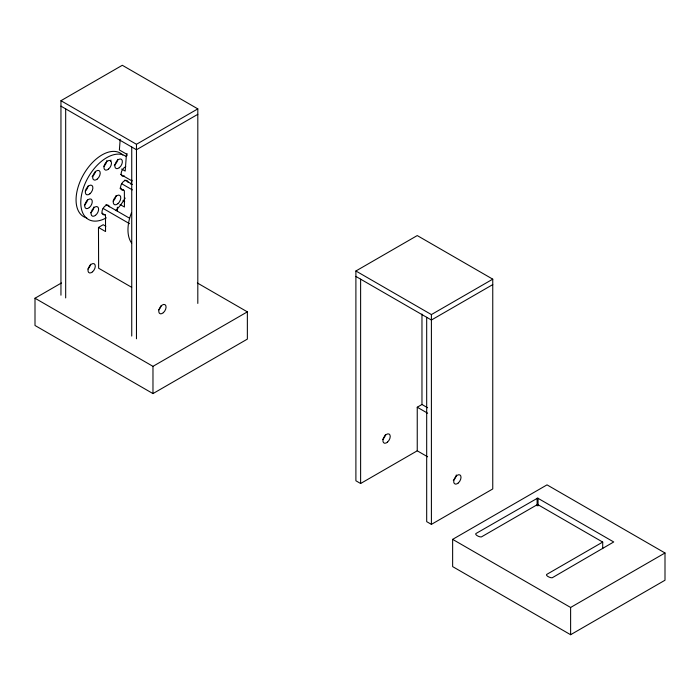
<?xml version="1.0" encoding="UTF-8"?>
<svg xmlns="http://www.w3.org/2000/svg" width="700" height="700" viewBox="0 0 700 700"><rect width="100%" height="100%" fill="white"/><g stroke="black" fill="none" stroke-linecap="round" stroke-linejoin="round"><path stroke-width="1.05" d="M120.19 139.344L119.385 149.975L126.464 154.061L125.186 171.08L121.651 169.041M131.661 287.306L98.63 268.231L98.473 227.456L103.189 224.709L105.849 226.24M60.953 295.199L60.953 100.704L122.308 65.284L197.811 108.876L197.811 303.415M60.953 100.704L136.465 144.296L197.811 108.876M197.811 114.328L136.465 149.748L60.953 106.155M197.339 282.975L247.362 311.859L247.362 339.106L152.976 393.592L35 325.483L35 298.235L61.425 282.975M35 298.235L152.976 366.345L247.362 311.859M427.63 456.802L417.244 450.809L360.614 483.508L355.898 480.778L355.898 270.988L417.244 235.568L492.756 279.16L492.756 488.95L431.401 524.37L426.685 521.649L426.685 317.301M355.898 270.988L431.401 314.58L492.756 279.16M492.756 284.611L431.401 320.031L355.898 276.439M417.244 450.809L417.244 407.216L421.969 404.495L427.63 407.759M452.637 539.359L547.024 484.864L665 552.983L665 580.23L570.614 634.716L452.637 566.606L452.637 539.359L570.614 607.469L665 552.983M602.709 542.08L546.551 574.508C545.633 575.837 550.567 578.139 552.212 577.771L613.725 541.966L537.653 498.102L475.764 533.636C474.854 534.914 479.605 537.346 481.425 536.909L537.582 504.481L602.709 542.08L602.709 548.625M120.514 174.309L131.836 180.845M124.819 180.066L132.361 184.433M121.984 183.907L132.361 189.901M119.936 188.151L124.364 190.706L124.425 207.016L120.006 204.461M122.955 200.699L124.722 201.714M105.936 204.593L129.535 218.216M103.11 208.434L129.535 223.685M101.946 213.185L105.49 215.232L105.551 231.543L98.473 227.456M417.244 407.216L427.63 413.21M117.364 207.226L117.381 211.514M570.614 607.469L570.614 634.716M538.055 498.216L538.055 505.846M537.11 498.216L537.11 505.846M431.401 314.58L431.401 524.37M421.969 314.037L421.969 404.495M360.614 279.16L360.614 483.508M152.976 366.345L152.976 393.592M136.465 144.296L136.465 338.791M131.74 147.018L131.74 336.061M127.024 153.562L127.024 155.741M65.678 108.876L65.678 297.92M456.286 474.968A5.171 2.984 -60 0 1 453.302 480.463M385.446 434.516A5.171 2.984 -60 0 1 382.524 439.591M161.21 305.541A5.171 2.984 -60 0 1 158.699 309.89M90.51 264.233A5.171 2.984 -60 0 1 87.92 269.019M131.67 243.136A36.706 21.192 -60 0 1 131.442 212.852M86.782 217.954A36.706 21.192 -60 0 1 83.554 174.484A36.706 21.192 -60 0 1 122.85 154.989M131.933 180.215A36.706 21.192 -60 0 1 130.944 184.441M125.169 198.065A36.706 21.192 -60 0 1 115.675 210.586M106.295 217.84A36.706 21.192 -60 0 1 83.081 188.93A36.706 21.192 -60 0 1 125.913 156.354M124.53 176.032A5.337 3.08 -60 0 1 121.24 172.883A5.337 3.08 -60 0 1 125.773 166.722M123.664 189.936A5.337 3.08 -60 0 1 120.584 187.206A5.337 3.08 -60 0 1 124.049 181.081A5.337 3.08 -60 0 1 128.048 182.201M116.043 195.528A5.337 3.08 -60 0 1 113.041 201.075M105.21 214.576A5.337 3.08 -60 0 1 101.973 212.048A5.337 3.08 -60 0 1 105.35 205.844A5.337 3.08 -60 0 1 109.419 206.85M93.888 206.964A5.337 3.08 -60 0 1 90.527 212.8M87.465 199.859A5.337 3.08 -60 0 1 84.42 204.986M88.104 185.911A5.337 3.08 -60 0 1 85.181 191.056M95.428 171.325A5.337 3.08 -60 0 1 92.103 176.671M106.767 160.606A5.337 3.08 -60 0 1 103.845 166.311M117.644 159.364A5.337 3.08 -60 0 1 114.284 165.2M110.416 161.394A5.337 3.08 -60 0 1 110.959 160.046M458.308 482.948A5.171 2.984 -60 0 0 459.944 474.941A5.171 2.984 -60 0 0 453.827 480.366A5.171 2.984 -60 0 0 458.308 482.948M387.52 442.085A5.171 2.984 -60 0 0 389.156 434.07A5.171 2.984 -60 0 0 383.04 439.495A5.171 2.984 -60 0 0 387.52 442.085M163.362 312.664A5.171 2.984 -60 0 0 164.999 304.658A5.171 2.984 -60 0 0 158.883 310.082A5.171 2.984 -60 0 0 163.362 312.664M92.575 271.801A5.171 2.984 -60 0 0 94.211 263.786A5.171 2.984 -60 0 0 88.095 269.211A5.171 2.984 -60 0 0 92.575 271.801M117.889 203.691A5.337 3.08 -60 0 0 119.753 195.379A5.337 3.08 -60 0 0 113.391 200.812A5.337 3.08 -60 0 0 117.889 203.691M95.541 215.303A5.337 3.08 -60 0 0 97.72 206.929A5.337 3.08 -60 0 0 91.289 212.013A5.337 3.08 -60 0 0 95.541 215.303M89.303 207.576A5.337 3.08 -60 0 0 91.289 199.237A5.337 3.08 -60 0 0 84.901 204.54A5.337 3.08 -60 0 0 89.303 207.576M89.871 193.812A5.337 3.08 -60 0 0 91.928 185.456A5.337 3.08 -60 0 0 85.522 190.68A5.337 3.08 -60 0 0 89.871 193.812M97.326 178.999A5.337 3.08 -60 0 0 99.19 170.686A5.337 3.08 -60 0 0 92.829 176.12A5.337 3.08 -60 0 0 97.326 178.999M108.5 169.094A5.337 3.08 -60 0 0 110.521 160.746A5.337 3.08 -60 0 0 104.125 166.005A5.337 3.08 -60 0 0 108.5 169.094M119.297 167.702A5.337 3.08 -60 0 0 121.476 159.329A5.337 3.08 -60 0 0 115.054 164.421A5.337 3.08 -60 0 0 119.297 167.702"/></g></svg>
